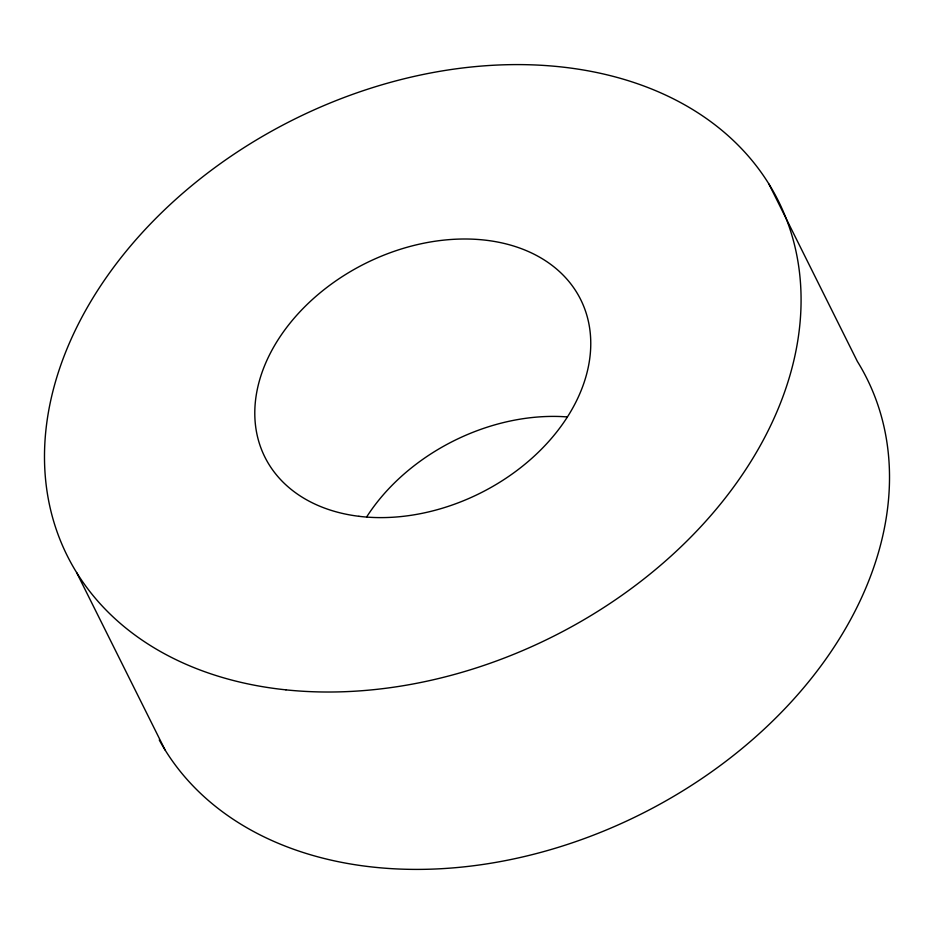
<?xml version="1.0" encoding="UTF-8"?>
<svg xmlns="http://www.w3.org/2000/svg" width="934" height="934" viewBox="0 0 934 934"><rect width="100%" height="100%" fill="white"/><g stroke="black" fill="none" stroke-linecap="round" stroke-linejoin="round"><path stroke-width="1.4" d="M768.927 184.033L857.365 361.423A397.359 289.19 -26.5 0 1 656.882 805.844A397.359 289.19 -26.5 0 1 159.247 739.961M76.635 572.577L165.073 749.967M366.653 516.957A176.444 128.413 -26.5 0 1 566.891 416.903M285.932 689.852A397.359 289.19 -26.5 0 0 796.632 254.398A397.359 289.19 -26.5 0 0 185.773 190.664A397.359 289.19 -26.5 0 0 285.932 689.852M358.936 516.304A176.444 128.413 -26.5 0 0 589.261 325.814A176.444 128.413 -26.5 0 0 320.14 292.797A176.444 128.413 -26.5 0 0 358.936 516.304"/></g></svg>
